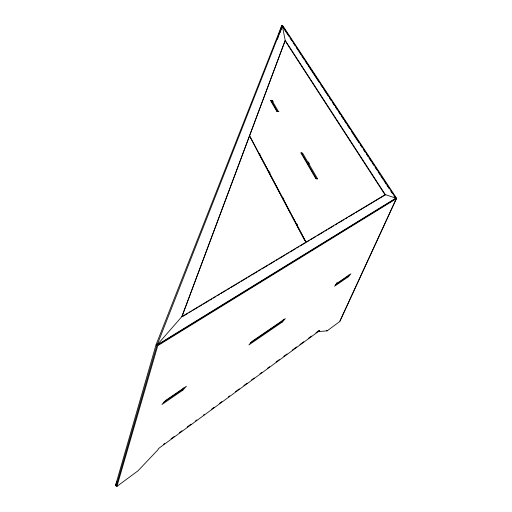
<?xml version="1.0" encoding="UTF-8"?>
<svg xmlns="http://www.w3.org/2000/svg" width="512" height="512" viewBox="0 0 512 512"><rect width="100%" height="100%" fill="white"/><g stroke="black" fill="none" stroke-linecap="round" stroke-linejoin="round"><path stroke-width="0.77" d="M318.765 331.072L319.29 331.494L319.706 330.554L158.368 448.653L158.035 449.67L138.029 470.79L116.928 486.4L115.494 485.568L156.07 344.736L281.766 25.6L282.867 25.85L396.506 198.182L339.917 321.011M116.326 485.824L157.043 345.037L181.894 316.595L385.312 194.598L395.878 198.182L396.461 198.598L339.846 321.453L327.117 330.874L319.29 331.494M116.928 486.4L157.747 345.658L396.461 198.598M277.466 39.315L281.766 25.6M280.179 32.653L282.33 25.798L395.878 198.182L396.506 198.182M181.888 316.608L285.21 40.416L282.33 25.798L156.909 345.504L395.699 198.566M182.029 316.307L285.094 40.774L385.139 194.982L355.693 212.659M115.494 485.568L116.89 481.875M385.139 194.982L385.312 194.598L285.21 40.416M395.213 199.629L395.878 198.182L157.043 345.037L156.07 344.736M337.325 283.104L334.573 286.202L348.218 276.851L350.899 273.824L337.325 283.104L336.762 282.675M335.315 284.883L347.661 276.435L349.005 274.918M250.291 343.046L281.76 321.517L283.77 319.277M282.342 321.99L285.357 318.624L252.115 341.344L248.922 344.89L282.342 321.99L281.76 321.517M163.27 402.573L182.24 389.6L183.757 387.93M182.867 390.157L186.406 386.259L165.6 400.48L161.946 404.493L182.867 390.157L182.24 389.6M163.347 444.429L164.634 443.488M171.078 438.778L174.298 436.422M179.45 432.653L182.022 430.771M187.181 427.002L191.04 424.173M195.552 420.877L196.838 419.936M203.277 415.226L204.57 414.285M211.654 409.101L214.227 407.213M219.379 403.45L221.958 401.562M228.397 396.851L229.69 395.91M235.482 391.674L239.347 388.845M243.859 385.549L247.078 383.194M251.584 379.898L254.163 378.01M259.962 373.773L261.888 372.358M267.686 368.115L269.619 366.707M276.058 361.997L279.283 359.642M283.789 356.339L287.008 353.984M292.16 350.221L296.672 346.918M299.891 344.563L303.757 341.741M308.262 338.445L311.482 336.083M315.994 332.787L319.213 330.432M182.438 316.634L187.917 313.344M189.286 312.525L191.341 311.29M192.71 310.47L198.189 307.181M199.558 306.362L201.613 305.126M202.982 304.307L208.461 301.018M209.83 300.192L211.885 298.963M213.254 298.138L215.994 296.493M217.363 295.674L219.418 294.438M220.787 293.619L226.266 290.33M227.635 289.51L229.69 288.275M231.059 287.456L236.538 284.166M237.907 283.347L239.962 282.112M241.331 281.293L246.81 278.003M248.179 277.178L250.234 275.949M251.603 275.123L257.082 271.84M258.451 271.014L260.506 269.786M261.875 268.96L268.038 265.261M269.408 264.442L274.886 261.152M276.256 260.333L278.31 259.098M279.68 258.272L285.158 254.989M286.528 254.163L288.582 252.934M289.952 252.109L295.43 248.826M296.8 248L298.854 246.765M300.224 245.946L305.702 242.656M307.072 241.837L309.126 240.602M310.496 239.782L315.974 236.493M317.344 235.674L323.507 231.974M324.877 231.149L326.931 229.92M328.301 229.094L333.779 225.811M335.149 224.986L337.203 223.75M338.573 222.931L344.051 219.642M345.421 218.822L347.475 217.587M348.845 216.768L354.323 213.478M270.464 100.371L270.989 100.397L277.421 111.488L276.896 111.462L270.464 100.371L272.422 100.346L273.184 101.651M276.896 111.462L278.899 111.469L278.368 111.45L271.898 100.32M316.41 178.65L301.485 152.941L300.934 152.922L315.846 178.65L317.574 178.803M259.917 153.984L259.405 153.971L306.15 242.362M259.462 154.086L259.974 154.093M259.11 154.867L259.622 154.88M300.934 152.922L302.573 153.056L317.594 178.874L315.846 178.65M347.661 276.435L348.218 276.851M326.605 330.464L327.117 330.874M157.043 345.037L157.747 345.658M282.221 26.15L288.794 36.134M290.106 38.131L291.859 40.794M293.178 42.79L294.925 45.453M296.243 47.45L297.997 50.112M298.874 51.443L301.062 54.778M301.939 56.109L304.128 59.437M305.005 60.768L307.194 64.096M308.07 65.427L319.462 82.733M320.781 84.73L322.528 87.392M323.846 89.389L328.224 96.051M329.542 98.048L331.296 100.71M332.608 102.707L334.362 105.37M335.674 107.366L337.427 110.029M338.739 112.026L340.493 114.688M341.37 116.019L343.558 119.347M344.435 120.678L346.63 124.006M347.507 125.338L349.696 128.666M351.45 131.328L358.899 142.65M360.211 144.646L361.965 147.309M363.277 149.306L365.03 151.968M366.342 153.965L368.096 156.627M368.973 157.958L371.162 161.286M372.038 162.618L373.792 165.28M375.11 167.277L376.858 169.939M378.176 171.936L379.93 174.598M380.806 175.936L382.995 179.264M383.872 180.595L386.061 183.923M386.938 185.254L389.126 188.582M390.88 191.245L392.192 193.242M393.946 195.904L395.264 197.901M308.269 161.901L309.453 163.936M269.318 171.744L270.067 173.158M283.149 197.869L283.898 199.277M296.979 223.987L297.728 225.402M249.6 135.674L305.901 242.17M249.504 135.974L266.272 167.712M267.021 169.126L280.064 193.811M280.806 195.219L290.874 214.266M291.616 215.674L294.97 222.022M295.718 223.43L299.072 229.779M299.814 231.187L303.168 237.536M303.917 238.95L304.659 240.358"/></g></svg>
